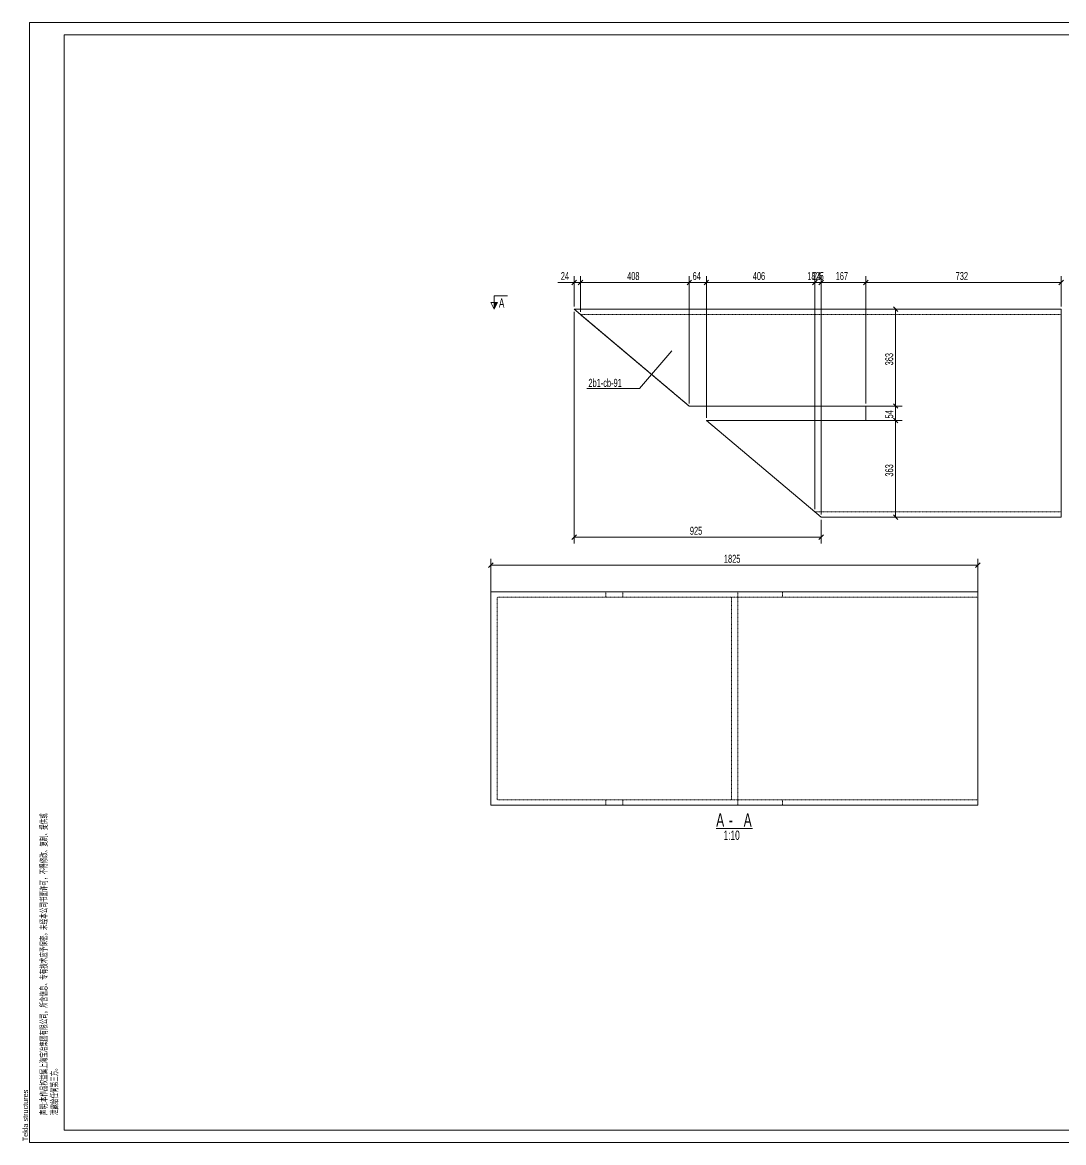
# Model space of a CAD drawing. Header units: millimetres. Extents: x 24 to 5990, y 50 to 4250.
# Drawn here: x 24 to 3927, y 50 to 4250 of the extents above; entities that cross this region are included whole.
import ezdxf

# ---------------------------------------------------------------- set-up
doc = ezdxf.new("R2010")
doc.units = ezdxf.units.MM
doc.linetypes.add('XKITLINE00', pattern=[0])
doc.linetypes.add('XKITLINE04', pattern=[3, 0.5, -0.5, 0.5, -0.5, 0.5, -0.5])
for name, color, linetype, lineweight in [('DrawingSheet', 5, 'Continuous', 0), ('OtherObjectType', 1, 'Continuous', 0), ('Part', 2, 'Continuous', 0), ('PartMark', 3, 'Continuous', 0), ('Section', 6, 'Continuous', 0), ('Z-DIMENSIONS', 1, 'Continuous', 0)]:
    doc.layers.add(name, color=color, linetype=linetype, lineweight=lineweight)
doc.styles.add('$TD_AUDIT_GENERATED_(E4)', font='ARIAL.TTF')
doc.styles.add('Arial', font='arial.ttf')
doc.styles.add('romsim', font='ARIAL.TTF')

# ---------------------------------------------------------------- blocks, each defined once
blk = doc.blocks.new('*A1')
at = {"layer": 'Part', "color": 4, "linetype": 'XKITLINE00', "lineweight": 0}
for p, q in [((2116.2, 3155), (2092.5, 3175)), ((3917.7, 3175), (2092.5, 3175)), ((2116.2, 3155), (2523.7, 2811.6)), ((2523.7, 2811.6), (2120.2, 3151.7)), ((3917.7, 2395), (3917.7, 3175)), ((2523.7, 2811.6), (2275.2, 3021.1)), ((3185.4, 2811.7), (2523.7, 2811.6)), ((2523.7, 2811.6), (3185.4, 2811.7)), ((2523.7, 2811.6), (2523.8, 2811.6)), ((2523.7, 2811.6), (2523.7, 2811.6)), ((3185.4, 2811.7), (3185.4, 2757.7)), ((3185.4, 2757.7), (2587.8, 2757.6)), ((3018, 2395), (2587.8, 2757.6)), ((3917.7, 2395), (3018, 2395))]:
    blk.add_line(p, q, dxfattribs=at)
at = {"layer": 'Part', "color": 7, "linetype": 'XKITLINE04', "lineweight": 0}
for p, q in [((2092.5, 3175), (2092.5, 3175)), ((2275.2, 3021.1), (2092.5, 3175)), ((2116.2, 3155), (2116.3, 3155)), ((2120.2, 3151.7), (2116.2, 3155)), ((3917.7, 3155), (2116.2, 3155)), ((2116.3, 3155), (2523.8, 2811.6)), ((2523.8, 2811.6), (2523.8, 2811.6)), ((2587.8, 2757.6), (2994.2, 2415)), ((2587.8, 2757.6), (2994.3, 2415)), ((2587.8, 2757.6), (3018, 2395)), ((3917.7, 2415), (2994.2, 2415)), ((3018, 2395), (3018, 2395))]:
    blk.add_line(p, q, dxfattribs=at)
blk = doc.blocks.new('*A2')
at = {"layer": 'Part', "color": 4, "linetype": 'XKITLINE00', "lineweight": 0}
for p, q in [((1780, 1314.9), (1780, 2114.9)), ((1780, 2114.9), (3605.2, 2114.9)), ((2211.2, 2114.9), (2872.9, 2115)), ((2872.9, 2115), (2275.3, 2114.9)), ((2872.9, 2115), (2872.9, 2114.9)), ((2872.9, 2115), (2872.9, 2114.9)), ((3605.2, 1314.9), (3605.2, 2114.9)), ((3605.2, 1314.9), (1780, 1314.9))]:
    blk.add_line(p, q, dxfattribs=at)
at = {"layer": 'Part', "color": 7, "linetype": 'XKITLINE04', "lineweight": 0}
for p, q in [((2211.3, 2094.9), (2211.2, 2114.9)), ((2275.3, 2094.9), (2275.3, 2114.9)), ((2705.5, 1314.9), (2705.5, 2114.9)), ((2872.9, 2114.9), (2872.9, 2094.9)), ((2872.9, 2114.9), (2872.9, 2094.9)), ((1803.8, 2094.9), (1803.7, 1334.9)), ((3605.2, 2094.9), (1803.8, 2094.9)), ((2681.7, 1334.9), (2681.8, 2094.9)), ((1803.7, 1334.9), (3605.2, 1334.9)), ((2211.2, 1314.9), (2211.2, 1334.9)), ((2211.2, 1314.9), (2872.9, 1315.1)), ((2275.3, 1314.9), (2275.3, 1334.9)), ((2872.9, 1315.1), (2275.3, 1314.9)), ((2872.9, 1315.1), (2872.9, 1334.9)), ((2872.9, 1315.1), (2872.9, 1334.9)), ((2872.9, 1315.1), (2872.9, 1315.1))]:
    blk.add_line(p, q, dxfattribs=at)
blk = doc.blocks.new('*A3')
at = {"layer": 'DrawingSheet', "color": 5, "linetype": 'XKITLINE00', "lineweight": 0}
for p, q in [((5990, 4250), (50, 4250)), ((50, 4250), (50, 50)), ((5990, 50), (5990, 4250)), ((50, 50), (5990, 50))]:
    blk.add_line(p, q, dxfattribs=at)
at = {"layer": 'DrawingSheet', "color": 5, "style": 'Arial', "width": 0.85}
blk.add_text('Tekla structures', height=20, rotation=90, dxfattribs=at).set_placement((45, 55))
blk = doc.blocks.new('*A5')
at = {"layer": 'OtherObjectType', "color": 7, "linetype": 'XKITLINE00', "lineweight": 0}
for p, q in [((50, 4250), (5990, 4250)), ((50, 50), (50, 4250)), ((180, 4203.5), (5940.3, 4203.5)), ((180, 96.5), (180, 4203.5)), ((5940.3, 96.5), (180, 96.5)), ((50, 50), (5990, 50))]:
    blk.add_line(p, q, dxfattribs=at)
at = {"layer": 'OtherObjectType', "color": 3, "style": '$TD_AUDIT_GENERATED_(E4)', "width": 0.595}
for s, p in [('\\M+5C9F9\\M+5C3F7:\\M+5B1BE\\M+5D7F7\\M+5C6B7\\M+5C8A8\\M+5D2E6\\M+5CAF4\\M+5C9CF\\M+5BAA3\\M+5B1A6\\M+5D2B1\\M+5BCAF\\M+5CDC5\\M+5D3D0\\M+5CFDE\\M+5B9AB\\M+5CBBE\\M+5A1A3\\M+5CBF9\\M+5BAAC\\M+5D0C5\\M+5CFA2\\M+5A1A2\\M+5D7A8\\M+5D3D0\\M+5BCBC\\M+5CAF5\\M+5D3A6\\M+5D3E8\\M+5B1A3\\M+5C3DC\\M+5A1A3\\M+5CEB4\\M+5BEAD\\M+5B1BE\\M+5B9AB\\M+5CBBE\\M+5CAE9\\M+5C3E6\\M+5D0ED\\M+5BFC9\\M+5A3AC\\M+5B2BB\\M+5B5C3\\M+5D0DE\\M+5B8C4\\M+5A1A2\\M+5B8B4\\M+5D6C6\\M+5A1A2\\M+5CCE1\\M+5B9A9\\M+5BBF2', (116, 153)), ('\\M+5D0B9\\M+5C2B6\\M+5B8F8\\M+5C8CE\\M+5BACE\\M+5B5DA\\M+5C8FD\\M+5B7BD\\M+5A1A3', (156, 153))]:
    blk.add_text(s, height=25, rotation=90, dxfattribs=at).set_placement(p)
blk = doc.blocks.new('*A6')
at = {"layer": 'Z-DIMENSIONS', "color": 3, "linetype": 'XKITLINE00', "lineweight": 0}
for p, q in [((2101, 3283.5), (2084, 3266.5)), ((2092.5, 3185), (2092.5, 3299)), ((3926.2, 3283.5), (3909.3, 3266.5)), ((3917.7, 3185), (3917.7, 3299)), ((2092.5, 3275), (3917.7, 3275))]:
    blk.add_line(p, q, dxfattribs=at)
at = {"layer": 'Z-DIMENSIONS', "color": 7}
for p in [(2092.5, 3275), (3917.7, 3275)]:
    blk.add_point(p, dxfattribs=at)
at = {"layer": 'Z-DIMENSIONS', "color": 7, "style": 'romsim', "width": 0.6375}
blk.add_text('1825', height=30, dxfattribs=at).set_placement((2966.2, 3284))
blk = doc.blocks.new('*A7')
at = {"layer": 'Z-DIMENSIONS', "color": 3, "linetype": 'XKITLINE00', "lineweight": 0}
for p, q in [((2101, 3283.5), (2084, 3266.5)), ((2092.5, 3185), (2092.5, 3299)), ((2124.7, 3283.5), (2107.7, 3266.5)), ((2116.2, 3165), (2116.2, 3299)), ((2092.5, 3275), (2031, 3275)), ((2092.5, 3275), (2031, 3275)), ((2092.5, 3275), (2116.2, 3275))]:
    blk.add_line(p, q, dxfattribs=at)
at = {"layer": 'Z-DIMENSIONS', "color": 7}
for p in [(2092.5, 3275), (2116.2, 3275)]:
    blk.add_point(p, dxfattribs=at)
at = {"layer": 'Z-DIMENSIONS', "color": 7, "style": 'romsim', "width": 0.6375}
blk.add_text('24', height=30, dxfattribs=at).set_placement((2042.3, 3284))
blk = doc.blocks.new('*A8')
at = {"layer": 'Z-DIMENSIONS', "color": 3, "linetype": 'XKITLINE00', "lineweight": 0}
for p, q in [((2124.7, 3283.5), (2107.7, 3266.5)), ((2116.2, 3165), (2116.2, 3299)), ((2532.3, 3283.5), (2515.3, 3266.5)), ((2523.8, 2821.6), (2523.8, 3299)), ((2116.2, 3275), (2523.8, 3275))]:
    blk.add_line(p, q, dxfattribs=at)
at = {"layer": 'Z-DIMENSIONS', "color": 7}
for p in [(2116.2, 3275), (2523.8, 3275)]:
    blk.add_point(p, dxfattribs=at)
at = {"layer": 'Z-DIMENSIONS', "color": 7, "style": 'romsim', "width": 0.6375}
blk.add_text('408', height=30, dxfattribs=at).set_placement((2290.8, 3284))
blk = doc.blocks.new('*A9')
at = {"layer": 'Z-DIMENSIONS', "color": 3, "linetype": 'XKITLINE00', "lineweight": 0}
for p, q in [((2532.3, 3283.5), (2515.3, 3266.5)), ((2523.8, 2821.6), (2523.8, 3299)), ((2596.3, 3283.5), (2579.3, 3266.5)), ((2587.8, 2767.6), (2587.8, 3299)), ((2523.8, 3275), (2587.8, 3275))]:
    blk.add_line(p, q, dxfattribs=at)
at = {"layer": 'Z-DIMENSIONS', "color": 7}
for p in [(2523.8, 3275), (2587.8, 3275)]:
    blk.add_point(p, dxfattribs=at)
at = {"layer": 'Z-DIMENSIONS', "color": 7, "style": 'romsim', "width": 0.6375}
blk.add_text('64', height=30, dxfattribs=at).set_placement((2536.3, 3284))
blk = doc.blocks.new('*A10')
at = {"layer": 'Z-DIMENSIONS', "color": 3, "linetype": 'XKITLINE00', "lineweight": 0}
for p, q in [((2596.3, 3283.5), (2579.3, 3266.5)), ((2587.8, 2767.6), (2587.8, 3299)), ((3002.7, 3283.5), (2985.8, 3266.5)), ((2994.2, 2425), (2994.2, 3299)), ((2587.8, 3275), (2994.2, 3275))]:
    blk.add_line(p, q, dxfattribs=at)
at = {"layer": 'Z-DIMENSIONS', "color": 7}
for p in [(2587.8, 3275), (2994.2, 3275)]:
    blk.add_point(p, dxfattribs=at)
at = {"layer": 'Z-DIMENSIONS', "color": 7, "style": 'romsim', "width": 0.6375}
blk.add_text('406', height=30, dxfattribs=at).set_placement((2761.8, 3284))
blk = doc.blocks.new('*A11')
at = {"layer": 'Z-DIMENSIONS', "color": 3, "linetype": 'XKITLINE00', "lineweight": 0}
for p, q in [((3002.7, 3283.5), (2985.8, 3266.5)), ((2994.2, 2425), (2994.2, 3299)), ((3026.5, 3283.5), (3009.5, 3266.5)), ((3018, 2405), (3018, 3299)), ((2994.2, 3275), (3018, 3275))]:
    blk.add_line(p, q, dxfattribs=at)
at = {"layer": 'Z-DIMENSIONS', "color": 7}
for p in [(2994.2, 3275), (3018, 3275)]:
    blk.add_point(p, dxfattribs=at)
at = {"layer": 'Z-DIMENSIONS', "color": 7, "style": 'romsim', "width": 0.6375}
blk.add_text('24', height=30, dxfattribs=at).set_placement((2986.6, 3284))
blk = doc.blocks.new('*A12')
at = {"layer": 'Z-DIMENSIONS', "color": 3, "linetype": 'XKITLINE00', "lineweight": 0}
for p, q in [((3026.5, 3283.5), (3009.5, 3266.5)), ((3018, 2405), (3018, 3299)), ((3193.9, 3283.5), (3176.9, 3266.5)), ((3185.4, 2821.7), (3185.4, 3299)), ((3018, 3275), (3185.4, 3275))]:
    blk.add_line(p, q, dxfattribs=at)
at = {"layer": 'Z-DIMENSIONS', "color": 7}
for p in [(3018, 3275), (3185.4, 3275)]:
    blk.add_point(p, dxfattribs=at)
at = {"layer": 'Z-DIMENSIONS', "color": 7, "style": 'romsim', "width": 0.6375}
blk.add_text('167', height=30, dxfattribs=at).set_placement((3072.5, 3284))
blk = doc.blocks.new('*A13')
at = {"layer": 'Z-DIMENSIONS', "color": 3, "linetype": 'XKITLINE00', "lineweight": 0}
for p, q in [((3193.9, 3283.5), (3176.9, 3266.5)), ((3185.4, 2821.7), (3185.4, 3299)), ((3926.2, 3283.5), (3909.3, 3266.5)), ((3917.7, 3185), (3917.7, 3299)), ((3185.4, 3275), (3917.7, 3275))]:
    blk.add_line(p, q, dxfattribs=at)
at = {"layer": 'Z-DIMENSIONS', "color": 7}
for p in [(3185.4, 3275), (3917.7, 3275)]:
    blk.add_point(p, dxfattribs=at)
at = {"layer": 'Z-DIMENSIONS', "color": 7, "style": 'romsim', "width": 0.6375}
blk.add_text('732', height=30, dxfattribs=at).set_placement((3522.4, 3284))
blk = doc.blocks.new('*A14')
at = {"layer": 'Z-DIMENSIONS', "color": 3, "linetype": 'XKITLINE00', "lineweight": 0}
for p, q in [((2597.8, 2757.6), (3321.3, 2757.6)), ((3288.8, 2766.1), (3305.8, 2749.1)), ((3297.3, 2395), (3297.3, 2757.6)), ((3207.3, 2395), (3321.3, 2395)), ((3288.8, 2403.5), (3305.8, 2386.5))]:
    blk.add_line(p, q, dxfattribs=at)
at = {"layer": 'Z-DIMENSIONS', "color": 7}
for p in [(3297.3, 2757.6), (3297.3, 2395)]:
    blk.add_point(p, dxfattribs=at)
at = {"layer": 'Z-DIMENSIONS', "color": 7, "style": 'romsim', "width": 0.6375}
blk.add_text('363', height=30, rotation=90.0002, dxfattribs=at).set_placement((3288.3, 2547.1))
blk = doc.blocks.new('*A15')
at = {"layer": 'Z-DIMENSIONS', "color": 3, "linetype": 'XKITLINE00', "lineweight": 0}
for p, q in [((3288.8, 2820.1), (3305.8, 2803.1)), ((2533.7, 2811.6), (3321.3, 2811.6)), ((3297.3, 2757.6), (3297.3, 2811.6)), ((2597.8, 2757.6), (3321.3, 2757.6)), ((3288.8, 2766.1), (3305.8, 2749.1))]:
    blk.add_line(p, q, dxfattribs=at)
at = {"layer": 'Z-DIMENSIONS', "color": 7}
for p in [(3297.3, 2811.6), (3297.3, 2757.6)]:
    blk.add_point(p, dxfattribs=at)
at = {"layer": 'Z-DIMENSIONS', "color": 7, "style": 'romsim', "width": 0.6375}
blk.add_text('54', height=30, rotation=90.0002, dxfattribs=at).set_placement((3288.3, 2765.1))
blk = doc.blocks.new('*A16')
at = {"layer": 'Z-DIMENSIONS', "color": 3, "linetype": 'XKITLINE00', "lineweight": 0}
for p, q in [((3207.3, 3175), (3321.3, 3175)), ((3288.8, 3183.5), (3305.8, 3166.5)), ((3297.3, 2811.6), (3297.3, 3175)), ((3288.8, 2820.1), (3305.8, 2803.1)), ((2533.7, 2811.6), (3321.3, 2811.6))]:
    blk.add_line(p, q, dxfattribs=at)
at = {"layer": 'Z-DIMENSIONS', "color": 7}
for p in [(3297.3, 3175), (3297.3, 2811.6)]:
    blk.add_point(p, dxfattribs=at)
at = {"layer": 'Z-DIMENSIONS', "color": 7, "style": 'romsim', "width": 0.6375}
blk.add_text('363', height=30, rotation=90.0002, dxfattribs=at).set_placement((3288.3, 2964.1))
blk = doc.blocks.new('*A20')
at = {"layer": 'Z-DIMENSIONS', "color": 3, "linetype": 'XKITLINE00', "lineweight": 0}
for p, q in [((2092.5, 3165), (2092.5, 2296)), ((3018, 2385), (3018, 2296)), ((2101, 2328.5), (2084, 2311.5)), ((2092.5, 2320), (3018, 2320)), ((3026.5, 2328.5), (3009.5, 2311.5))]:
    blk.add_line(p, q, dxfattribs=at)
at = {"layer": 'Z-DIMENSIONS', "color": 7}
for p in [(2092.5, 2320), (3018, 2320)]:
    blk.add_point(p, dxfattribs=at)
at = {"layer": 'Z-DIMENSIONS', "color": 7, "style": 'romsim', "width": 0.6375}
blk.add_text('925', height=30, dxfattribs=at).set_placement((2526, 2329))
blk = doc.blocks.new('*A21')
at = {"layer": 'PartMark', "color": 7, "linetype": 'XKITLINE00', "lineweight": 0}
for p in [(2457.9, 3018.7), (2139.7, 2877.5)]:
    blk.add_line(p, (2337.7, 2877.5), dxfattribs=at)
at = {"layer": 'PartMark', "color": 7, "style": 'romsim', "width": 0.6375}
blk.add_text('2b1-cb-91', height=30, dxfattribs=at).set_placement((2145.7, 2883.5))
blk = doc.blocks.new('*A22')
at = {"layer": 'Section'}
for points in [[(1805, 3200), (1792.5, 3175), (1792.5, 3200)], [(4217.7, 3200), (4217.7, 3175), (4205.2, 3200)]]:
    blk.add_hatch(color=6, dxfattribs=at).paths.add_polyline_path(points, flags=17)
at = {"layer": 'Section', "color": 6, "linetype": 'XKITLINE00', "lineweight": 0}
for p, q in [((1792.5, 3175), (1780, 3200)), ((1805, 3200), (1780, 3200)), ((1792.5, 3225), (1842.5, 3225)), ((1792.5, 3225), (1792.5, 3175)), ((1792.5, 3175), (1805, 3200)), ((4217.7, 3225), (4167.7, 3225)), ((4205.2, 3200), (4230.2, 3200)), ((4217.7, 3175), (4205.2, 3200)), ((4217.7, 3225), (4217.7, 3175)), ((4230.2, 3200), (4217.7, 3175))]:
    blk.add_line(p, q, dxfattribs=at)
at = {"layer": 'Section', "color": 6, "style": 'romsim', "width": 0.6375}
for p in [(1810, 3180), (4177.5, 3180)]:
    blk.add_text('A', height=35, dxfattribs=at).set_placement(p)
blk = doc.blocks.new('*A23')
at = {"layer": 'Z-DIMENSIONS', "color": 3, "linetype": 'XKITLINE00', "lineweight": 0}
for p, q in [((1780, 1324.9), (1780, 2239)), ((3605.2, 1324.9), (3605.2, 2239)), ((1788.5, 2223.5), (1771.5, 2206.5)), ((1780, 2215), (3605.2, 2215)), ((3613.7, 2223.5), (3596.8, 2206.5))]:
    blk.add_line(p, q, dxfattribs=at)
at = {"layer": 'Z-DIMENSIONS', "color": 7}
for p in [(1780, 2215), (3605.2, 2215)]:
    blk.add_point(p, dxfattribs=at)
at = {"layer": 'Z-DIMENSIONS', "color": 7, "style": 'romsim', "width": 0.6375}
blk.add_text('1825', height=30, dxfattribs=at).set_placement((2653.7, 2224))
blk = doc.blocks.new('*A24')
at = {"layer": 'OtherObjectType', "color": 6, "linetype": 'XKITLINE00', "lineweight": 0}
blk.add_line((2624.9, 1227.4), (2760.4, 1227.4), dxfattribs=at)
at = {"layer": 'OtherObjectType', "color": 6, "style": 'romsim', "width": 0.6375}
for s, height, p in [('A', 50, (2624.9, 1234.9)), ('A', 50, (2727.9, 1234.9)), ('1:10', 35, (2652.3, 1184.9)), ('-', 50, (2672.3, 1234.9))]:
    blk.add_text(s, height=height, dxfattribs=at).set_placement(p)

msp = doc.modelspace()

# ---------------------------------------------------------------- block references
at = {"lineweight": 0}
for name in ['*A3', '*A5', '*A7', '*A6', '*A8', '*A9', '*A10', '*A11', '*A12', '*A13', '*A22', '*A20', '*A1', '*A16', '*A21', '*A15', '*A14', '*A23', '*A2', '*A24']:
    msp.add_blockref(name, (0, 0), dxfattribs=at)

doc.saveas('drawing.dxf')
